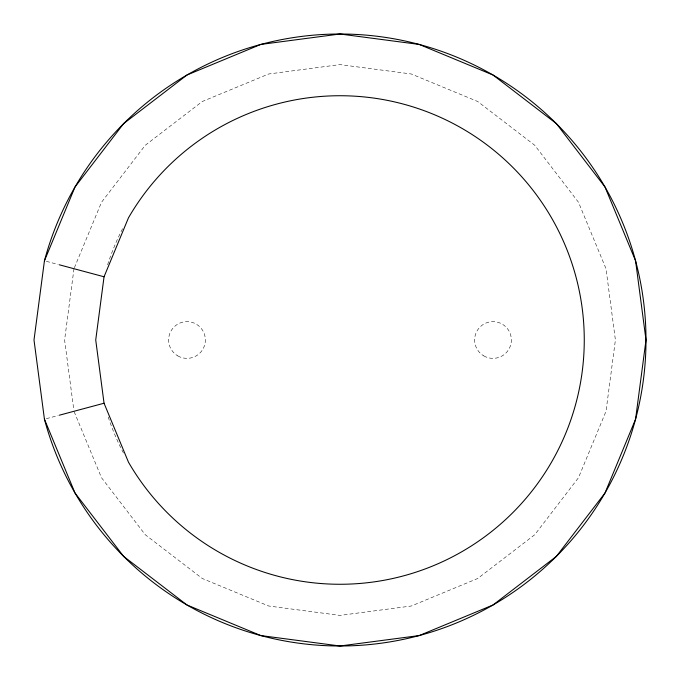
<?xml version="1.0" encoding="UTF-8"?>
<svg xmlns="http://www.w3.org/2000/svg" width="680" height="680" viewBox="0 0 680 680"><rect width="100%" height="100%" fill="white"/><g stroke="black" fill="none" stroke-linecap="round" stroke-linejoin="round"><path stroke-width="0.51" stroke-dasharray="3.4 2.55" d="M73.984 268.719L64.6 340L73.712 409.181M74.392 267.741L101.498 202.3L145.265 145.265L202.3 101.498L268.719 73.984L340 64.6L411.281 73.984L477.7 101.498L534.735 145.265L578.501 202.3L606.016 268.719L615.4 340L606.016 411.281L578.501 477.7L534.735 534.735L477.7 578.501L411.281 606.016L340 615.4L268.719 606.016L202.3 578.501L145.265 534.735L101.498 477.7L73.984 411.281M46.342 418.684L58.191 415.514M46.342 261.315L58.191 264.486M123.437 453.008A244.273 244.273 0 0 1 107.602 415.216M107.602 264.784A244.273 244.273 0 0 1 123.437 226.993M483.82 355.903A18.36 18.36 0 0 0 511.36 340A18.36 18.36 0 0 0 483.82 324.096A18.36 18.36 0 0 0 483.82 355.903M177.82 355.903A18.36 18.36 0 0 0 205.36 340A18.36 18.36 0 0 0 177.82 324.096A18.36 18.36 0 0 0 177.82 355.903"/><path stroke-width="1.02" d="M44.43 260.805L34 340L44.43 419.195L74.996 493L123.624 556.376L187 605.005L260.805 635.571L340 646L419.195 635.571L493 605.005L556.376 556.376L605.005 493L635.571 419.195L646 340L635.571 260.805L605.005 187L556.376 123.624L493 74.996L419.195 44.43L340 34L260.805 44.43L187 74.996L123.624 123.624L74.996 187L44.43 260.805A306 306 0 0 1 515.516 89.343A306 306 0 0 1 515.516 590.656A306 306 0 0 1 44.43 419.195M104.048 276.777L95.727 340L104.048 403.223L128.452 462.137A244.273 244.273 0 0 0 497.012 527.119A244.273 244.273 0 0 0 497.012 152.881A244.273 244.273 0 0 0 128.452 217.863L104.048 276.777L59.33 264.792M59.33 415.208L104.048 403.223"/></g></svg>
